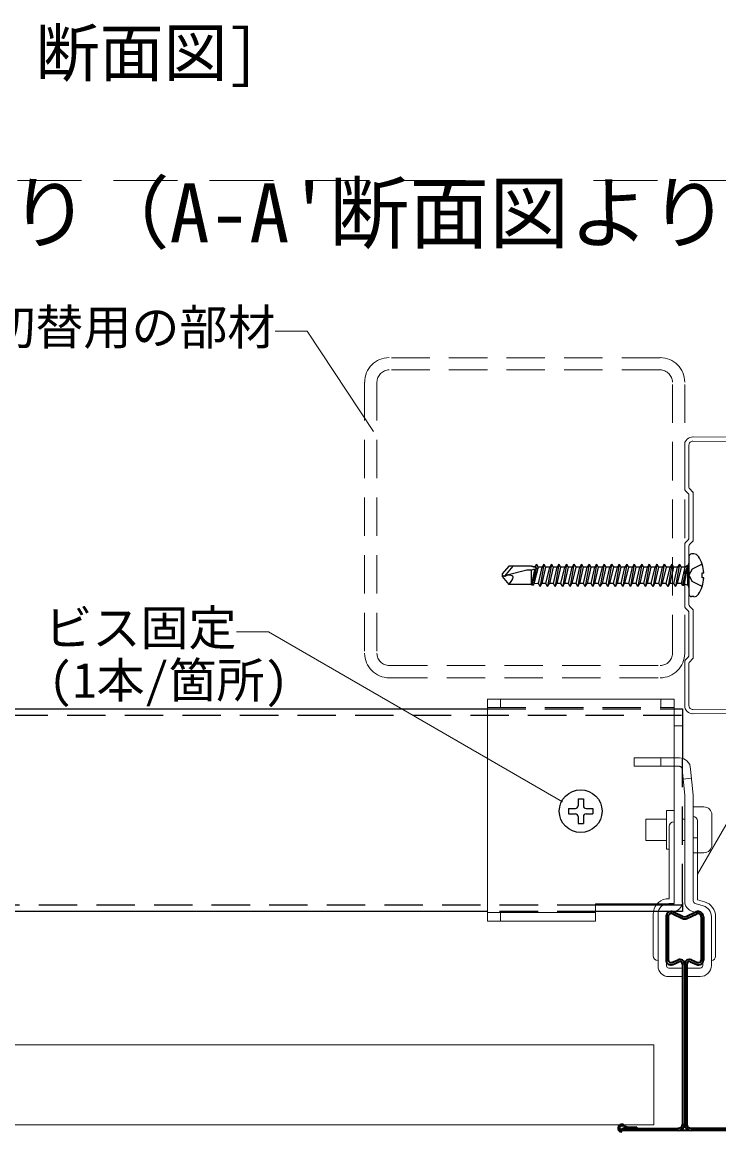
# Model space of a CAD drawing. Units: millimetres on the paper, with parts at other scales. Extents: x -195 to 195, y -140 to 138.
# Drawn here: x 139.65 to 161.42, y -106.03 to -71.37 of the extents above; entities that cross this region are included whole.
import ezdxf
from ezdxf.enums import TextEntityAlignment as Align

# ---------------------------------------------------------------- set-up
doc = ezdxf.new("R2010")
doc.units = ezdxf.units.MM
for name, pattern in [('CHAIN1', [8, 5, -1, 1, -1]), ('DASHED1', [1.8, 1.2, -0.6]), ('DASHED2', [3, 2, -1])]:
    doc.linetypes.add(name, pattern=pattern)
for name, color, linetype, lineweight in [('A-1_横架材受け材(ランナー)', 7, 'Continuous', 18), ('A-3_Hバー受け', 2, 'Continuous', 25), ('A-6_文字', 7, 'Continuous', 18), ('A-7_HバーまたはTバー', 6, 'Continuous', 35), ('A-9_躯体他', 4, 'DASHED1', 9), ('A-A_クリップ', 7, 'Continuous', 18), ('A-C_ビス・アンカーボルト・強調図形', 2, 'Continuous', 25), ('A-D_パネル', 4, 'Continuous', 9), ('F-3_図面枠', 3, 'Continuous', 18)]:
    doc.layers.add(name, color=color, linetype=linetype, lineweight=lineweight)
doc.styles.add('ＭＳ ゴシック', font='')
doc.styles.get('ＭＳ ゴシック').set_extended_font_data('MS Gothic')

msp = doc.modelspace()

# ---------------------------------------------------------------- linework, layer by layer
at = {"layer": 'A-1_横架材受け材(ランナー)'}
for p, q in [((160.606, -84.461), (167.017, -84.483)), ((160.35, -84.577), (160.35, -85.948)), ((160.484, -84.577), (160.484, -85.893)), ((160.593, -86.037), (160.508, -85.952)), ((160.459, -86.092), (160.375, -86.007)), ((160.484, -87.482), (160.484, -86.151)), ((160.617, -87.537), (160.617, -86.095)), ((160.35, -89.615), (160.35, -87.684)), ((160.375, -87.625), (160.459, -87.541)), ((160.508, -87.68), (160.593, -87.596)), ((160.484, -89.56), (160.484, -87.739)), ((160.459, -89.758), (160.375, -89.674)), ((160.593, -89.703), (160.508, -89.619)), ((160.617, -91.204), (160.617, -89.762)), ((160.484, -91.148), (160.484, -89.817)), ((160.35, -92.722), (160.35, -91.351)), ((160.375, -91.292), (160.459, -91.207)), ((160.484, -92.722), (160.484, -91.406)), ((160.508, -91.347), (160.593, -91.262)), ((160.606, -92.838), (167.017, -92.816))]:
    msp.add_line(p, q, dxfattribs=at)
for points in [[(160.606, -84.327), (167.018, -84.35), (167.017, -84.483)], [(160.606, -92.972), (167.018, -92.95), (167.017, -92.816)]]:
    msp.add_lwpolyline(points, dxfattribs=at)
for centre, radius, start, end in [((160.6, -84.577), 0.25, 87.4949, 180), ((160.6, -84.577), 0.117, 87.4949, 180), ((160.434, -85.948), 0.0833, 180, 225), ((160.567, -85.893), 0.0833, 180, 225), ((160.4, -86.151), 0.0833, 0, 45), ((160.534, -86.095), 0.0833, 0, 45), ((160.434, -87.684), 0.0833, 135, 180), ((160.4, -87.482), 0.0833, 315, 0), ((160.567, -87.739), 0.0833, 135, 180), ((160.534, -87.537), 0.0833, 315, 0), ((160.434, -89.615), 0.0833, 180, 225), ((160.4, -89.817), 0.0833, 0, 45), ((160.567, -89.56), 0.0833, 180, 225), ((160.534, -89.762), 0.0833, 0, 45), ((160.4, -91.148), 0.0833, 315, 0), ((160.434, -91.351), 0.0833, 135, 180), ((160.567, -91.406), 0.0833, 135, 180), ((160.534, -91.204), 0.0833, 315, 0), ((160.6, -92.722), 0.25, 180, 272.5051), ((160.6, -92.722), 0.117, 180, 272.5051)]:
    msp.add_arc(centre, radius, start, end, dxfattribs=at)
at = {"layer": 'A-3_Hバー受け'}
for p, q in [((127.684, -92.816), (154.184, -92.816)), ((160.017, -92.816), (160.284, -92.816)), ((160.284, -92.816), (160.284, -94.397)), ((159.459, -98.95), (157.567, -98.95)), ((160.284, -98.866), (160.284, -99.15)), ((154.184, -99.15), (127.684, -99.15)), ((159.374, -99.15), (157.567, -99.15)), ((160.284, -99.15), (160.055, -99.15))]:
    msp.add_line(p, q, dxfattribs=at)
at = {"layer": 'A-3_Hバー受け', "linetype": 'DASHED1'}
for p, q in [((154.184, -92.816), (160.017, -92.816)), ((114.053, -93.016), (160.284, -93.016)), ((160.284, -98.866), (160.284, -94.397)), ((157.567, -98.95), (114.053, -98.95)), ((160.284, -98.95), (159.459, -98.95)), ((157.567, -99.15), (154.184, -99.15)), ((160.055, -99.15), (159.374, -99.15))]:
    msp.add_line(p, q, dxfattribs=at)
at = {"layer": 'A-6_文字'}
for p, q in [((146.343, -90.418), (147.343, -90.418)), ((156.536, -95.725), (147.343, -90.418)), ((163.082, -93.947), (160.75, -97.985))]:
    msp.add_line(p, q, dxfattribs=at)
msp.add_lwpolyline([(147.558, -81.026), (148.558, -81.026), (150.622, -84.152)], dxfattribs=at)
at = {"layer": 'A-7_HバーまたはTバー'}
for p, q in [((159.767, -99.316), (159.767, -100.666)), ((159.834, -99.316), (159.834, -100.666)), ((159.976, -99.226), (160.28, -99.367)), ((160.004, -99.165), (160.308, -99.307)), ((160.393, -99.307), (160.697, -99.165)), ((160.421, -99.367), (160.725, -99.226)), ((160.867, -99.316), (160.867, -100.666)), ((160.934, -99.316), (160.934, -100.666)), ((159.95, -100.743), (160.142, -100.661)), ((159.976, -100.804), (160.168, -100.723)), ((160.284, -100.8), (160.284, -105.791)), ((160.35, -100.8), (160.35, -105.791)), ((160.417, -100.8), (160.417, -105.791)), ((160.533, -100.723), (160.725, -100.804)), ((160.559, -100.661), (160.751, -100.743)), ((158.384, -105.991), (158.384, -105.925)), ((158.384, -105.925), (160.15, -105.925)), ((162.317, -105.991), (158.384, -105.991)), ((158.566, -105.883), (158.85, -105.883)), ((158.85, -105.925), (158.85, -105.883)), ((162.317, -105.925), (160.55, -105.925))]:
    msp.add_line(p, q, dxfattribs=at)
at = {"layer": 'A-7_HバーまたはTバー', "color": 7, "lineweight": 18}
for p, q in [((160.284, -100.8), (160.284, -101.066)), ((160.417, -100.8), (160.417, -101.066))]:
    msp.add_line(p, q, dxfattribs=at)
at = {"layer": 'A-7_HバーまたはTバー'}
for centre, radius, start, end in [((159.934, -99.316), 0.167, 65.0094, 180), ((159.934, -99.316), 0.1, 65.0094, 180), ((160.35, -99.216), 0.167, 245.0094, 294.9906), ((160.35, -99.216), 0.1, 245.0094, 294.9906), ((160.767, -99.316), 0.167, 0, 114.9906), ((160.767, -99.316), 0.1, 0, 114.9906), ((159.917, -100.666), 0.15, 180, 292.9704), ((159.917, -100.666), 0.0833, 180, 292.9704), ((160.2, -100.8), 0.15, 0, 112.9704), ((160.2, -100.8), 0.0833, 0, 112.9704), ((160.5, -100.8), 0.15, 67.0296, 180), ((160.5, -100.8), 0.0833, 67.0296, 180), ((160.784, -100.666), 0.15, 247.0296, 0), ((160.784, -100.666), 0.0833, 247.0296, 360), ((158.384, -105.916), 0.117, 40.9327, 270), ((158.384, -105.916), 0.075, 40.9327, 270), ((158.566, -105.758), 0.167, 220.9327, 270), ((158.566, -105.758), 0.125, 220.9327, 270), ((160.15, -105.791), 0.2, 270, 0), ((160.15, -105.791), 0.133, 270, 0), ((160.55, -105.791), 0.2, 180, 270), ((160.55, -105.791), 0.133, 180, 270)]:
    msp.add_arc(centre, radius, start, end, dxfattribs=at)
at = {"layer": 'A-9_躯体他'}
for p, q in [((159.584, -81.851), (151.117, -81.851)), ((159.584, -82.234), (151.117, -82.234)), ((150.35, -82.617), (150.35, -91.084)), ((150.734, -82.617), (150.734, -91.084)), ((159.967, -91.084), (159.967, -82.617)), ((160.35, -91.084), (160.35, -82.617)), ((151.117, -91.467), (159.584, -91.467)), ((151.117, -91.851), (159.584, -91.851))]:
    msp.add_line(p, q, dxfattribs=at)
for centre, radius, start, end in [((151.117, -82.617), 0.767, 90, 180), ((159.584, -82.617), 0.767, 360, 90), ((151.117, -82.617), 0.383, 90, 180), ((159.584, -82.617), 0.383, 360, 90), ((151.117, -91.084), 0.767, 180, 270), ((151.117, -91.084), 0.383, 180, 270), ((159.584, -91.084), 0.383, 270, 0), ((159.584, -91.084), 0.767, 270, 0)]:
    msp.add_arc(centre, radius, start, end, dxfattribs=at)
at = {"layer": 'A-A_クリップ'}
for p, q in [((154.6, -92.783), (154.6, -92.516)), ((159.6, -92.783), (159.6, -92.516)), ((160.017, -93.35), (160.017, -92.516)), ((160.017, -93.35), (160.284, -93.35)), ((160.017, -93.35), (160.017, -96.6)), ((160.184, -94.35), (158.767, -94.35)), ((158.767, -94.616), (158.767, -94.35)), ((160.184, -94.616), (158.767, -94.616)), ((159.6, -94.616), (159.6, -94.35)), ((160.267, -94.7), (160.35, -95.516)), ((160.534, -94.7), (160.617, -95.516)), ((160.299, -95.016), (160.563, -94.989)), ((160.35, -98.82), (160.35, -95.516)), ((160.617, -98.82), (160.617, -95.516)), ((159.784, -96), (160.017, -96)), ((159.784, -96.012), (159.784, -96)), ((160.95, -95.883), (160.617, -95.883)), ((160.617, -97.316), (160.617, -95.883)), ((159.134, -96.933), (159.134, -96.266)), ((159.784, -96.266), (159.134, -96.266)), ((159.784, -97.2), (159.784, -96.012)), ((160.35, -96.266), (160.284, -96.266)), ((160.75, -98.783), (160.75, -96.316)), ((161.2, -97.066), (161.2, -96.133)), ((159.867, -98.757), (159.867, -96.5)), ((160.017, -98.9), (160.017, -96.6)), ((159.784, -96.933), (159.134, -96.933)), ((160.35, -96.933), (160.284, -96.933)), ((160.75, -96.85), (160.617, -96.85)), ((159.867, -97.2), (159.784, -97.2)), ((160.95, -97.316), (160.617, -97.316)), ((159.867, -98.757), (159.767, -98.757)), ((160.75, -98.783), (160.97, -98.848)), ((157.567, -99.45), (157.567, -98.916)), ((159.485, -98.916), (157.567, -98.916)), ((160.017, -98.916), (159.746, -98.916)), ((159.85, -98.9), (160.017, -98.9)), ((160.677, -98.9), (160.933, -98.976)), ((154.184, -99.183), (157.567, -99.183)), ((154.184, -99.45), (157.567, -99.45)), ((154.6, -99.45), (154.6, -99.183)), ((159.367, -99.233), (159.367, -100.533)), ((159.517, -99.233), (159.517, -100.85)), ((159.784, -99.233), (159.784, -100.85)), ((159.85, -99.166), (159.95, -99.166)), ((160.602, -99.156), (160.857, -99.231)), ((160.917, -100.833), (160.917, -99.311)), ((161.184, -100.833), (161.184, -99.311)), ((161.317, -100.55), (161.317, -99.311)), ((159.85, -100.916), (160.284, -100.916)), ((159.85, -101.183), (160.284, -101.183)), ((160.417, -100.916), (160.834, -100.916)), ((160.417, -101.183), (160.834, -101.183))]:
    msp.add_line(p, q, dxfattribs=at)
at = {"layer": 'A-A_クリップ', "linetype": 'DASHED1'}
for p, q in [((154.184, -92.783), (160.017, -92.783)), ((160.284, -94.364), (160.284, -93.35)), ((159.746, -98.916), (159.485, -98.916))]:
    msp.add_line(p, q, dxfattribs=at)
at = {"layer": 'A-A_クリップ'}
msp.add_lwpolyline([(154.184, -99.45), (154.184, -92.516), (160.017, -92.516)], dxfattribs=at)
for centre, radius, start, end in [((160.184, -94.7), 0.35, 0, 90), ((160.184, -94.7), 0.0833, 360, 90), ((160.95, -96.133), 0.25, 0, 90), ((160.017, -96.5), 0.15, 90, 180), ((160.617, -96.316), 0.133, 0, 90), ((160.95, -97.066), 0.25, 270, 0), ((159.85, -99.233), 0.483, 99.9282, 180), ((159.85, -99.233), 0.333, 90, 180), ((159.95, -98.833), 0.333, 289.138, 0), ((160.7, -98.82), 0.35, 180, 253.6105), ((160.7, -98.82), 0.0833, 180, 253.6105), ((160.834, -99.311), 0.35, 0, 73.6105), ((160.834, -99.311), 0.483, 0, 73.6105), ((159.85, -99.233), 0.0667, 90, 180), ((159.95, -98.833), 0.333, 270, 289.138), ((160.834, -99.311), 0.0833, 0, 73.6105), ((159.517, -100.533), 0.15, 180, 270), ((159.85, -100.85), 0.333, 180, 270), ((159.85, -100.85), 0.0667, 180, 270), ((160.834, -100.833), 0.35, 270, 0), ((160.834, -100.833), 0.0833, 270, 360), ((161.184, -100.55), 0.133, 270, 0)]:
    msp.add_arc(centre, radius, start, end, dxfattribs=at)
at = {"layer": 'A-C_ビス・アンカーボルト・強調図形', "color": 7, "lineweight": 18}
msp.add_line((160.484, -87.933), (160.484, -89.1), dxfattribs=at)
at = {"layer": 'A-C_ビス・アンカーボルト・強調図形'}
for p, q in [((160.635, -87.983), (160.567, -87.983)), ((154.853, -88.366), (154.651, -88.608)), ((154.977, -88.366), (154.72, -88.673)), ((155.567, -88.366), (154.853, -88.366)), ((155.567, -88.366), (155.621, -88.382)), ((155.621, -88.382), (155.675, -88.399)), ((155.715, -88.304), (155.669, -88.384)), ((155.694, -88.406), (155.715, -88.304)), ((155.7, -88.409), (155.715, -88.304)), ((155.715, -88.304), (155.769, -88.397)), ((155.951, -88.304), (155.833, -88.995)), ((155.951, -88.304), (155.897, -88.397)), ((155.951, -88.304), (156.004, -88.397)), ((156.186, -88.304), (156.068, -88.995)), ((156.186, -88.304), (156.132, -88.397)), ((156.186, -88.304), (156.24, -88.397)), ((156.421, -88.304), (156.303, -88.995)), ((156.421, -88.304), (156.367, -88.397)), ((156.421, -88.304), (156.475, -88.397)), ((156.656, -88.304), (156.538, -88.995)), ((156.656, -88.304), (156.602, -88.397)), ((156.656, -88.304), (156.71, -88.397)), ((156.891, -88.304), (156.774, -88.995)), ((156.891, -88.304), (156.837, -88.397)), ((156.891, -88.304), (156.945, -88.397)), ((157.126, -88.304), (157.009, -88.995)), ((157.126, -88.304), (157.073, -88.397)), ((157.126, -88.304), (157.18, -88.397)), ((157.362, -88.304), (157.244, -88.995)), ((157.362, -88.304), (157.308, -88.397)), ((157.362, -88.304), (157.416, -88.397)), ((157.597, -88.304), (157.479, -88.995)), ((157.597, -88.304), (157.543, -88.397)), ((157.597, -88.304), (157.651, -88.397)), ((157.832, -88.304), (157.714, -88.995)), ((157.832, -88.304), (157.778, -88.397)), ((157.832, -88.304), (157.886, -88.397)), ((158.067, -88.304), (157.95, -88.995)), ((158.067, -88.304), (158.013, -88.397)), ((158.067, -88.304), (158.121, -88.397)), ((158.302, -88.304), (158.185, -88.995)), ((158.302, -88.304), (158.248, -88.397)), ((158.302, -88.304), (158.356, -88.397)), ((158.538, -88.304), (158.42, -88.995)), ((158.538, -88.304), (158.484, -88.397)), ((158.538, -88.304), (158.591, -88.397)), ((158.773, -88.304), (158.655, -88.995)), ((158.773, -88.304), (158.719, -88.397)), ((158.773, -88.304), (158.827, -88.397)), ((159.008, -88.304), (158.89, -88.995)), ((159.008, -88.304), (158.954, -88.397)), ((159.008, -88.304), (159.062, -88.397)), ((159.243, -88.304), (159.125, -88.995)), ((159.243, -88.304), (159.189, -88.397)), ((159.243, -88.304), (159.297, -88.397)), ((159.478, -88.304), (159.361, -88.995)), ((159.478, -88.304), (159.424, -88.397)), ((159.478, -88.304), (159.532, -88.397)), ((159.713, -88.304), (159.596, -88.995)), ((159.713, -88.304), (159.66, -88.397)), ((159.713, -88.304), (159.767, -88.397)), ((159.949, -88.304), (159.831, -88.995)), ((159.949, -88.304), (159.895, -88.397)), ((159.949, -88.304), (160.003, -88.397)), ((160.184, -88.304), (160.066, -88.995)), ((160.184, -88.304), (160.13, -88.397)), ((160.184, -88.304), (160.238, -88.397)), ((160.284, -88.965), (160.434, -88.343)), ((160.319, -88.965), (160.434, -88.343)), ((160.434, -88.343), (160.339, -88.931)), ((160.434, -88.343), (160.365, -88.397)), ((160.434, -88.343), (160.434, -88.956)), ((160.484, -88.066), (160.484, -89.233)), ((154.651, -88.608), (154.651, -88.691)), ((154.651, -88.65), (154.668, -88.658)), ((154.651, -88.691), (154.853, -88.933)), ((154.668, -88.658), (154.685, -88.665)), ((154.685, -88.665), (154.702, -88.67)), ((154.702, -88.67), (154.72, -88.673)), ((154.72, -88.673), (154.741, -88.672)), ((154.741, -88.672), (154.763, -88.666)), ((154.763, -88.666), (154.785, -88.659)), ((154.785, -88.659), (154.806, -88.649)), ((155.419, -88.485), (154.806, -88.649)), ((154.866, -88.649), (154.806, -88.649)), ((154.917, -88.652), (154.866, -88.649)), ((154.957, -88.661), (154.917, -88.652)), ((154.984, -88.677), (154.957, -88.661)), ((154.98, -88.755), (154.993, -88.71)), ((154.993, -88.71), (154.984, -88.677)), ((155.621, -88.472), (155.567, -88.485)), ((155.683, -88.456), (155.579, -88.955)), ((155.694, -88.454), (155.621, -88.955)), ((155.675, -88.459), (155.621, -88.472)), ((155.769, -88.397), (155.641, -88.92)), ((155.675, -88.399), (155.716, -88.416)), ((155.716, -88.446), (155.675, -88.459)), ((155.716, -88.416), (155.732, -88.432)), ((155.732, -88.432), (155.716, -88.446)), ((155.897, -88.397), (155.769, -88.397)), ((155.779, -88.902), (155.897, -88.397)), ((156.004, -88.397), (155.887, -88.902)), ((156.132, -88.397), (156.004, -88.397)), ((156.014, -88.902), (156.132, -88.397)), ((156.24, -88.397), (156.122, -88.902)), ((156.367, -88.397), (156.24, -88.397)), ((156.249, -88.902), (156.367, -88.397)), ((156.475, -88.397), (156.357, -88.902)), ((156.602, -88.397), (156.475, -88.397)), ((156.485, -88.902), (156.602, -88.397)), ((156.71, -88.397), (156.592, -88.902)), ((156.837, -88.397), (156.71, -88.397)), ((156.72, -88.902), (156.837, -88.397)), ((156.945, -88.397), (156.828, -88.902)), ((157.073, -88.397), (156.945, -88.397)), ((156.955, -88.902), (157.073, -88.397)), ((157.18, -88.397), (157.063, -88.902)), ((157.308, -88.397), (157.18, -88.397)), ((157.19, -88.902), (157.308, -88.397)), ((157.416, -88.397), (157.298, -88.902)), ((157.543, -88.397), (157.416, -88.397)), ((157.425, -88.902), (157.543, -88.397)), ((157.651, -88.397), (157.533, -88.902)), ((157.778, -88.397), (157.651, -88.397)), ((157.661, -88.902), (157.778, -88.397)), ((157.886, -88.397), (157.768, -88.902)), ((158.013, -88.397), (157.886, -88.397)), ((157.896, -88.902), (158.013, -88.397)), ((158.121, -88.397), (158.003, -88.902)), ((158.248, -88.397), (158.121, -88.397)), ((158.131, -88.902), (158.248, -88.397)), ((158.356, -88.397), (158.239, -88.902)), ((158.484, -88.397), (158.356, -88.397)), ((158.366, -88.902), (158.484, -88.397)), ((158.591, -88.397), (158.474, -88.902)), ((158.719, -88.397), (158.591, -88.397)), ((158.601, -88.902), (158.719, -88.397)), ((158.827, -88.397), (158.709, -88.902)), ((158.954, -88.397), (158.827, -88.397)), ((158.836, -88.902), (158.954, -88.397)), ((159.062, -88.397), (158.944, -88.902)), ((159.189, -88.397), (159.062, -88.397)), ((159.072, -88.902), (159.189, -88.397)), ((159.297, -88.397), (159.179, -88.902)), ((159.424, -88.397), (159.297, -88.397)), ((159.307, -88.902), (159.424, -88.397)), ((159.532, -88.397), (159.415, -88.902)), ((159.66, -88.397), (159.532, -88.397)), ((159.542, -88.902), (159.66, -88.397)), ((159.767, -88.397), (159.65, -88.902)), ((159.895, -88.397), (159.767, -88.397)), ((159.777, -88.902), (159.895, -88.397)), ((160.003, -88.397), (159.885, -88.902)), ((160.13, -88.397), (160.003, -88.397)), ((160.012, -88.902), (160.13, -88.397)), ((160.238, -88.397), (160.12, -88.902)), ((160.365, -88.397), (160.238, -88.397)), ((160.251, -88.907), (160.365, -88.397)), ((160.897, -88.574), (160.951, -88.571)), ((160.897, -88.725), (160.897, -88.574)), ((160.951, -88.728), (160.897, -88.725)), ((154.853, -88.933), (154.904, -88.869)), ((155.567, -88.933), (154.853, -88.933)), ((154.904, -88.869), (154.948, -88.809)), ((154.948, -88.809), (154.98, -88.755)), ((155.567, -88.933), (155.579, -88.955)), ((155.621, -88.955), (155.579, -88.955)), ((155.621, -88.955), (155.641, -88.92)), ((155.742, -88.902), (155.641, -88.92)), ((155.779, -88.902), (155.742, -88.902)), ((155.833, -88.995), (155.779, -88.902)), ((155.833, -88.995), (155.887, -88.902)), ((156.014, -88.902), (155.887, -88.902)), ((156.068, -88.995), (156.014, -88.902)), ((156.068, -88.995), (156.122, -88.902)), ((156.249, -88.902), (156.122, -88.902)), ((156.303, -88.995), (156.249, -88.902)), ((156.303, -88.995), (156.357, -88.902)), ((156.485, -88.902), (156.357, -88.902)), ((156.538, -88.995), (156.485, -88.902)), ((156.538, -88.995), (156.592, -88.902)), ((156.72, -88.902), (156.592, -88.902)), ((156.774, -88.995), (156.72, -88.902)), ((156.774, -88.995), (156.828, -88.902)), ((156.955, -88.902), (156.828, -88.902)), ((157.009, -88.995), (156.955, -88.902)), ((157.009, -88.995), (157.063, -88.902)), ((157.19, -88.902), (157.063, -88.902)), ((157.244, -88.995), (157.19, -88.902)), ((157.244, -88.995), (157.298, -88.902)), ((157.425, -88.902), (157.298, -88.902)), ((157.479, -88.995), (157.425, -88.902)), ((157.479, -88.995), (157.533, -88.902)), ((157.661, -88.902), (157.533, -88.902)), ((157.714, -88.995), (157.661, -88.902)), ((157.714, -88.995), (157.768, -88.902)), ((157.896, -88.902), (157.768, -88.902)), ((157.95, -88.995), (157.896, -88.902)), ((157.95, -88.995), (158.003, -88.902)), ((158.131, -88.902), (158.003, -88.902)), ((158.185, -88.995), (158.131, -88.902)), ((158.185, -88.995), (158.239, -88.902)), ((158.366, -88.902), (158.239, -88.902)), ((158.42, -88.995), (158.366, -88.902)), ((158.42, -88.995), (158.474, -88.902)), ((158.601, -88.902), (158.474, -88.902)), ((158.655, -88.995), (158.601, -88.902)), ((158.655, -88.995), (158.709, -88.902)), ((158.836, -88.902), (158.709, -88.902)), ((158.89, -88.995), (158.836, -88.902)), ((158.89, -88.995), (158.944, -88.902)), ((159.072, -88.902), (158.944, -88.902)), ((159.125, -88.995), (159.072, -88.902)), ((159.125, -88.995), (159.179, -88.902)), ((159.307, -88.902), (159.179, -88.902)), ((159.361, -88.995), (159.307, -88.902)), ((159.361, -88.995), (159.415, -88.902)), ((159.542, -88.902), (159.415, -88.902)), ((159.596, -88.995), (159.542, -88.902)), ((159.596, -88.995), (159.65, -88.902)), ((159.777, -88.902), (159.65, -88.902)), ((159.831, -88.995), (159.777, -88.902)), ((159.831, -88.995), (159.885, -88.902)), ((160.012, -88.902), (159.885, -88.902)), ((160.066, -88.995), (160.012, -88.902)), ((160.066, -88.995), (160.12, -88.902)), ((160.284, -88.965), (160.251, -88.907)), ((160.319, -88.965), (160.284, -88.965)), ((160.319, -88.965), (160.339, -88.931)), ((160.434, -88.956), (160.339, -88.931)), ((160.635, -89.316), (160.567, -89.316)), ((157.017, -95.633), (157.017, -95.85)), ((157.017, -95.633), (157.184, -95.633)), ((157.184, -95.633), (157.184, -95.85)), ((156.717, -95.933), (156.717, -96.1)), ((156.717, -95.933), (156.934, -95.933)), ((157.267, -95.933), (157.484, -95.933)), ((157.484, -95.933), (157.484, -96.1)), ((156.717, -96.1), (156.934, -96.1)), ((157.017, -96.183), (157.017, -96.4)), ((157.184, -96.183), (157.184, -96.4)), ((157.267, -96.1), (157.484, -96.1)), ((157.017, -96.4), (157.184, -96.4))]:
    msp.add_line(p, q, dxfattribs=at)
at = {"layer": 'A-C_ビス・アンカーボルト・強調図形', "linetype": 'CHAIN1'}
msp.add_line((160.897, -88.996), (160.585, -88.84), dxfattribs=at)
at = {"layer": 'A-C_ビス・アンカーボルト・強調図形'}
for points in [[(155.666, -88.396), (155.669, -88.384), (155.567, -88.366)], [(155.653, -88.464), (155.567, -88.933), (155.567, -88.485), (155.419, -88.485)], [(160.251, -88.907), (160.231, -88.902), (160.12, -88.902)]]:
    msp.add_lwpolyline(points, dxfattribs=at)
at = {"layer": 'A-C_ビス・アンカーボルト・強調図形', "linetype": 'CHAIN1'}
msp.add_lwpolyline([(160.897, -88.303), (160.585, -88.459), (160.484, -88.65), (160.585, -88.84)], dxfattribs=at)
at = {"layer": 'A-C_ビス・アンカーボルト・強調図形'}
msp.add_circle((157.1, -96.016), 0.667, dxfattribs=at)
for centre, radius, start, end in [((160.567, -88.066), 0.0833, 90, 180), ((160.639, -88.15), 0.167, 33.0557, 90), ((160.401, -88.266), 0.0833, 293.5782, 0), ((159.87, -88.65), 1.083, 4.168, 33.0557), ((159.87, -88.65), 1.083, 326.9443, 355.832), ((160.401, -89.033), 0.0833, 0, 66.4218), ((160.567, -89.233), 0.0833, 180, 270), ((160.639, -89.15), 0.167, 270, 326.9443), ((156.934, -95.85), 0.0833, 270, 0), ((157.267, -95.85), 0.0833, 180, 270), ((156.934, -96.183), 0.0833, 0, 90), ((157.267, -96.183), 0.0833, 90, 180)]:
    msp.add_arc(centre, radius, start, end, dxfattribs=at)
at = {"layer": 'A-D_パネル'}
for p, q in [((125.017, -103.316), (159.384, -103.316)), ((159.384, -103.316), (159.384, -105.816)), ((159.384, -105.816), (124.683, -105.816))]:
    msp.add_line(p, q, dxfattribs=at)
at = {"layer": 'F-3_図面枠', "linetype": 'DASHED2'}
msp.add_line((1.5, -76.318), (190.5, -76.318), dxfattribs=at)

# ---------------------------------------------------------------- texts
at = {"layer": 'A-1_横架材受け材(ランナー)', "style": 'ＭＳ ゴシック'}
msp.add_text("・《参考例》廊下の曲がり角部の納まり（A-A'断面図より）", height=1.833, dxfattribs=at).set_placement((96.75, -78.793), align=Align.BOTTOM_LEFT)
at = {"layer": 'A-6_文字', "style": 'ＭＳ ゴシック'}
for s, height, p in [('[Hバー受け方向 断面図]', 1.466, (125.076, -73.499)), ('ランナー切替用の部材', 1.1, (132.558, -81.776)), ('ビス固定', 1.1, (140.343, -91.168)), ('(1本/箇所)', 1.1, (140.476, -92.806))]:
    msp.add_text(s, height=height, dxfattribs=at).set_placement(p, align=Align.BOTTOM_LEFT)

doc.saveas('drawing.dxf')
